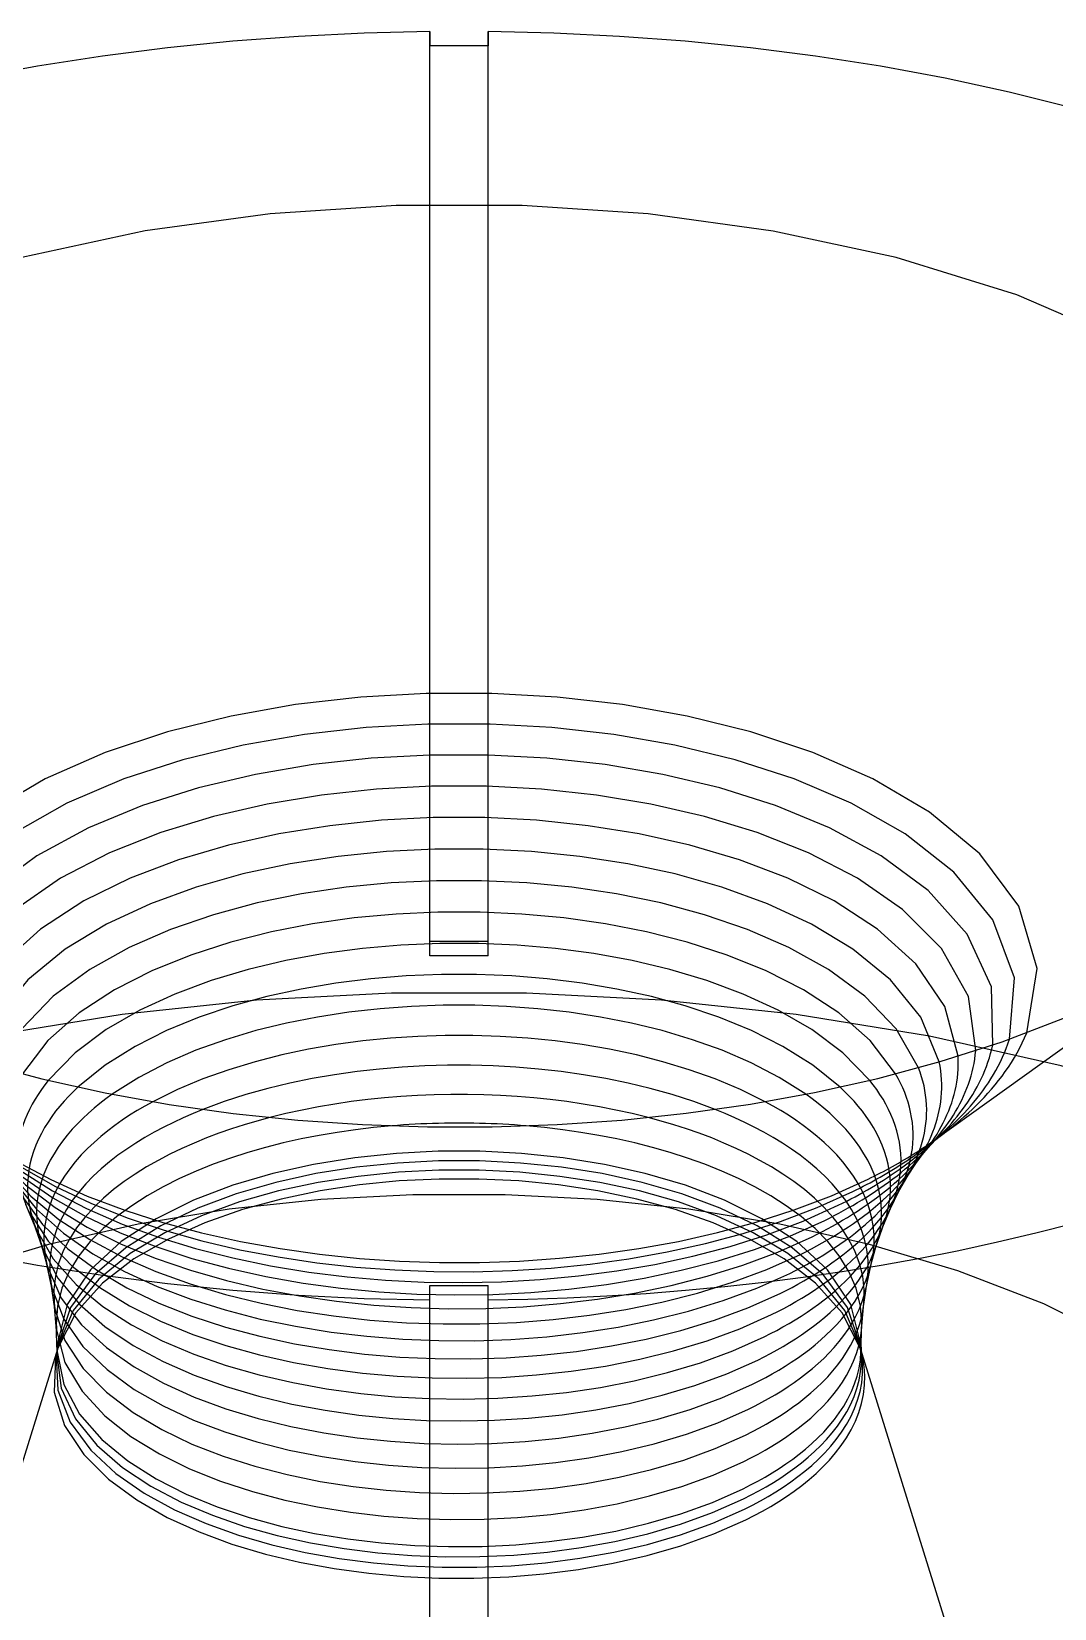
# Model space of a CAD drawing. Header units: millimetres. Extents: x 0 to 270, y -45 to 92.
# Drawn here: x 79.7 to 97.16, y 63.45 to 90.38 of the extents above; entities that cross this region are included whole.
import ezdxf

# ---------------------------------------------------------------- set-up
doc = ezdxf.new("R2010")
doc.units = ezdxf.units.MM
doc.layers.add('ISO_HIDDEN', color=8, linetype='CONTINUOUS')
doc.layers.add('ISO_VISIBLE', color=7, linetype='Continuous')

msp = doc.modelspace()

# ---------------------------------------------------------------- linework, layer by layer
at = {"layer": 'ISO_HIDDEN'}
for points in [[(86.5, 74.837), (86.5, 90.134)], [(86.5, 74.593), (86.5, 90.134)], [(87.5, 74.837), (87.5, 90.134)], [(87.5, 74.593), (87.5, 90.134)], [(95.145, 71.467), (100.194, 75.091)], [(87.5, 74.837), (87.457, 74.837), (87.413, 74.838), (87.37, 74.838), (87.326, 74.838), (87.283, 74.839), (87.239, 74.839), (87.196, 74.839), (87.152, 74.839), (87.109, 74.839), (87.065, 74.84), (87.022, 74.84), (86.978, 74.84), (86.935, 74.84), (86.891, 74.839), (86.848, 74.839), (86.804, 74.839), (86.761, 74.839), (86.717, 74.839), (86.674, 74.838), (86.63, 74.838), (86.587, 74.838), (86.543, 74.837), (86.5, 74.837)], [(86.5, 74.593), (86.5, 74.837)], [(87.5, 74.593), (86.5, 74.593)], [(87.5, 74.593), (87.5, 74.837)], [(109, 63.137), (108.524, 65.379), (107.293, 67.321), (105.621, 68.906), (103.704, 70.186), (101.643, 71.221), (99.491, 72.054), (97.28, 72.714), (95.03, 73.222), (92.753, 73.592), (90.458, 73.835), (88.154, 73.954), (85.846, 73.954), (83.542, 73.835), (81.247, 73.592), (78.97, 73.222), (76.72, 72.714), (74.509, 72.054), (72.357, 71.221), (70.296, 70.186), (68.379, 68.906), (66.707, 67.321), (65.476, 65.379), (65, 63.137)], [(95.332, 71.607), (95.406, 71.665), (95.48, 71.725), (95.553, 71.786), (95.624, 71.848), (95.695, 71.911), (95.764, 71.976), (95.832, 72.042), (95.899, 72.109), (95.965, 72.177), (96.029, 72.247), (96.092, 72.318), (96.153, 72.391), (96.212, 72.465), (96.27, 72.54), (96.326, 72.616), (96.38, 72.695), (96.431, 72.774), (96.481, 72.855), (96.528, 72.937), (96.573, 73.021), (96.615, 73.106), (96.654, 73.192), (96.691, 73.279)], [(95.133, 71.459), (95.181, 71.516), (95.227, 71.573), (95.272, 71.631), (95.316, 71.69), (95.358, 71.75), (95.399, 71.811), (95.439, 71.873), (95.477, 71.936), (95.514, 72), (95.549, 72.065), (95.582, 72.13), (95.613, 72.197), (95.643, 72.264), (95.671, 72.333), (95.696, 72.401), (95.72, 72.471), (95.741, 72.542), (95.76, 72.613), (95.777, 72.684), (95.792, 72.756), (95.804, 72.829), (95.813, 72.902), (95.821, 72.975)], [(95.248, 71.565), (95.302, 71.62), (95.354, 71.676), (95.405, 71.733), (95.454, 71.791), (95.503, 71.85), (95.551, 71.91), (95.597, 71.971), (95.642, 72.033), (95.686, 72.095), (95.728, 72.159), (95.769, 72.224), (95.808, 72.29), (95.845, 72.357), (95.881, 72.424), (95.914, 72.493), (95.946, 72.563), (95.976, 72.633), (96.004, 72.704), (96.03, 72.776), (96.053, 72.849), (96.075, 72.923), (96.094, 72.997), (96.11, 73.071)], [(95.323, 71.617), (95.384, 71.673), (95.445, 71.729), (95.505, 71.787), (95.563, 71.846), (95.621, 71.906), (95.678, 71.967), (95.733, 72.029), (95.787, 72.093), (95.84, 72.157), (95.891, 72.222), (95.941, 72.289), (95.989, 72.356), (96.036, 72.425), (96.081, 72.495), (96.125, 72.566), (96.166, 72.638), (96.206, 72.711), (96.243, 72.786), (96.279, 72.861), (96.312, 72.937), (96.343, 73.014), (96.371, 73.093), (96.397, 73.172)], [(94.843, 71.117), (94.884, 71.181), (94.923, 71.246), (94.96, 71.312), (94.995, 71.38), (95.029, 71.448), (95.06, 71.517), (95.089, 71.588), (95.116, 71.659), (95.14, 71.731), (95.162, 71.804), (95.182, 71.877), (95.199, 71.951), (95.213, 72.026), (95.224, 72.101), (95.232, 72.177), (95.238, 72.253), (95.241, 72.329), (95.241, 72.405), (95.238, 72.481), (95.232, 72.557), (95.223, 72.632), (95.211, 72.707), (95.197, 72.782)], [(94.994, 71.308), (95.038, 71.367), (95.08, 71.428), (95.12, 71.489), (95.16, 71.551), (95.197, 71.614), (95.233, 71.678), (95.267, 71.744), (95.3, 71.81), (95.33, 71.877), (95.359, 71.944), (95.386, 72.013), (95.41, 72.082), (95.432, 72.153), (95.452, 72.223), (95.469, 72.295), (95.485, 72.367), (95.497, 72.439), (95.507, 72.512), (95.515, 72.585), (95.52, 72.659), (95.522, 72.732), (95.522, 72.806), (95.519, 72.879)], [(79.988, 72.467), (79.928, 72.389), (79.87, 72.309), (79.814, 72.228), (79.762, 72.144), (79.713, 72.058), (79.668, 71.971), (79.626, 71.882), (79.588, 71.791), (79.555, 71.698), (79.526, 71.604), (79.501, 71.508), (79.482, 71.412), (79.468, 71.314), (79.458, 71.216), (79.454, 71.118), (79.456, 71.019), (79.462, 70.921), (79.474, 70.823), (79.491, 70.726), (79.513, 70.63), (79.54, 70.535), (79.572, 70.441), (79.607, 70.35)], [(94.393, 70.35), (94.428, 70.441), (94.46, 70.535), (94.487, 70.63), (94.509, 70.726), (94.526, 70.823), (94.538, 70.921), (94.544, 71.019), (94.546, 71.118), (94.542, 71.216), (94.532, 71.314), (94.518, 71.412), (94.499, 71.508), (94.474, 71.604), (94.445, 71.698), (94.412, 71.791), (94.374, 71.882), (94.332, 71.971), (94.287, 72.058), (94.238, 72.144), (94.186, 72.228), (94.13, 72.309), (94.072, 72.389), (94.012, 72.467)], [(94.536, 70.633), (94.573, 70.713), (94.608, 70.794), (94.639, 70.877), (94.666, 70.961), (94.69, 71.046), (94.71, 71.132), (94.727, 71.219), (94.739, 71.306), (94.747, 71.394), (94.751, 71.483), (94.751, 71.571), (94.747, 71.659), (94.739, 71.747), (94.727, 71.835), (94.71, 71.922), (94.69, 72.008), (94.666, 72.093), (94.639, 72.177), (94.608, 72.259), (94.574, 72.341), (94.536, 72.421), (94.496, 72.5), (94.453, 72.577)], [(94.688, 70.89), (94.727, 70.961), (94.763, 71.033), (94.798, 71.106), (94.829, 71.181), (94.858, 71.256), (94.885, 71.333), (94.908, 71.41), (94.929, 71.489), (94.946, 71.568), (94.96, 71.648), (94.971, 71.728), (94.979, 71.808), (94.983, 71.889), (94.984, 71.97), (94.981, 72.051), (94.975, 72.132), (94.966, 72.212), (94.954, 72.292), (94.938, 72.372), (94.919, 72.451), (94.897, 72.528), (94.872, 72.606), (94.845, 72.682)], [(80.493, 72.351), (80.412, 72.273), (80.333, 72.193), (80.257, 72.111), (80.184, 72.026), (80.114, 71.939), (80.047, 71.848), (79.984, 71.756), (79.925, 71.66), (79.87, 71.562), (79.82, 71.462), (79.776, 71.359), (79.737, 71.254), (79.703, 71.147), (79.676, 71.038), (79.656, 70.928), (79.642, 70.817), (79.635, 70.705), (79.635, 70.593), (79.642, 70.481), (79.657, 70.37), (79.677, 70.259), (79.705, 70.151), (79.738, 70.044)], [(81.078, 72.229), (80.973, 72.153), (80.87, 72.074), (80.77, 71.991), (80.672, 71.906), (80.577, 71.818), (80.485, 71.726), (80.397, 71.631), (80.312, 71.532), (80.232, 71.43), (80.157, 71.324), (80.087, 71.215), (80.023, 71.102), (79.965, 70.986), (79.915, 70.866), (79.872, 70.744), (79.837, 70.618), (79.811, 70.491), (79.795, 70.362), (79.788, 70.233), (79.79, 70.103), (79.802, 69.974), (79.824, 69.846), (79.854, 69.72)], [(94.146, 69.72), (94.176, 69.846), (94.198, 69.974), (94.21, 70.103), (94.212, 70.233), (94.205, 70.362), (94.189, 70.491), (94.163, 70.618), (94.128, 70.744), (94.085, 70.866), (94.035, 70.986), (93.977, 71.102), (93.913, 71.215), (93.843, 71.324), (93.768, 71.43), (93.688, 71.532), (93.603, 71.631), (93.515, 71.726), (93.423, 71.818), (93.328, 71.906), (93.23, 71.991), (93.13, 72.074), (93.027, 72.153), (92.922, 72.229)], [(94.262, 70.044), (94.295, 70.151), (94.323, 70.259), (94.343, 70.37), (94.358, 70.481), (94.365, 70.593), (94.365, 70.705), (94.358, 70.817), (94.344, 70.928), (94.324, 71.038), (94.297, 71.147), (94.263, 71.254), (94.224, 71.359), (94.18, 71.462), (94.13, 71.562), (94.075, 71.66), (94.016, 71.756), (93.953, 71.848), (93.886, 71.939), (93.816, 72.026), (93.743, 72.111), (93.667, 72.193), (93.588, 72.273), (93.507, 72.351)], [(81.773, 72.102), (81.639, 72.028), (81.507, 71.951), (81.377, 71.87), (81.25, 71.785), (81.125, 71.697), (81.003, 71.605), (80.884, 71.509), (80.769, 71.408), (80.658, 71.303), (80.551, 71.193), (80.45, 71.078), (80.355, 70.959), (80.266, 70.834), (80.186, 70.704), (80.113, 70.569), (80.051, 70.43), (79.999, 70.286), (79.958, 70.139), (79.93, 69.988), (79.915, 69.836), (79.914, 69.683), (79.927, 69.531), (79.952, 69.38)], [(82.629, 71.97), (82.459, 71.9), (82.29, 71.827), (82.123, 71.75), (81.959, 71.668), (81.796, 71.582), (81.637, 71.491), (81.48, 71.395), (81.327, 71.294), (81.177, 71.187), (81.032, 71.075), (80.891, 70.956), (80.757, 70.831), (80.629, 70.699), (80.509, 70.56), (80.398, 70.414), (80.298, 70.26), (80.21, 70.099), (80.136, 69.931), (80.077, 69.756), (80.037, 69.577), (80.015, 69.395), (80.013, 69.211), (80.031, 69.029)], [(93.969, 69.029), (93.987, 69.211), (93.985, 69.395), (93.963, 69.577), (93.923, 69.756), (93.864, 69.931), (93.79, 70.099), (93.702, 70.26), (93.602, 70.414), (93.491, 70.56), (93.371, 70.699), (93.243, 70.831), (93.109, 70.956), (92.968, 71.075), (92.823, 71.187), (92.673, 71.294), (92.52, 71.395), (92.363, 71.491), (92.204, 71.582), (92.041, 71.668), (91.877, 71.75), (91.71, 71.827), (91.541, 71.9), (91.371, 71.97)], [(94.048, 69.38), (94.073, 69.531), (94.086, 69.683), (94.085, 69.836), (94.07, 69.988), (94.042, 70.139), (94.001, 70.286), (93.949, 70.43), (93.887, 70.569), (93.814, 70.704), (93.734, 70.834), (93.645, 70.959), (93.55, 71.078), (93.449, 71.193), (93.342, 71.303), (93.231, 71.408), (93.116, 71.509), (92.997, 71.605), (92.875, 71.697), (92.75, 71.785), (92.623, 71.87), (92.493, 71.951), (92.361, 72.028), (92.227, 72.102)], [(83.77, 71.832), (83.55, 71.772), (83.332, 71.708), (83.115, 71.638), (82.9, 71.564), (82.687, 71.483), (82.477, 71.397), (82.269, 71.305), (82.064, 71.206), (81.862, 71.101), (81.664, 70.988), (81.471, 70.867), (81.284, 70.739), (81.103, 70.601), (80.929, 70.453), (80.765, 70.296), (80.612, 70.128), (80.472, 69.948), (80.349, 69.757), (80.245, 69.555), (80.163, 69.342), (80.109, 69.121), (80.083, 68.895), (80.088, 68.668)], [(85.852, 71.69), (85.54, 71.66), (85.23, 71.624), (84.92, 71.579), (84.612, 71.527), (84.305, 71.467), (83.999, 71.398), (83.696, 71.321), (83.395, 71.235), (83.098, 71.14), (82.803, 71.034), (82.513, 70.917), (82.227, 70.789), (81.948, 70.649), (81.676, 70.495), (81.413, 70.326), (81.161, 70.14), (80.923, 69.937), (80.704, 69.714), (80.509, 69.469), (80.345, 69.203), (80.22, 68.917), (80.144, 68.614), (80.125, 68.302)], [(93.875, 68.302), (93.856, 68.614), (93.78, 68.917), (93.655, 69.203), (93.491, 69.469), (93.296, 69.714), (93.077, 69.937), (92.839, 70.14), (92.587, 70.326), (92.324, 70.495), (92.052, 70.649), (91.773, 70.789), (91.487, 70.917), (91.197, 71.034), (90.902, 71.14), (90.605, 71.235), (90.304, 71.321), (90.001, 71.398), (89.695, 71.467), (89.388, 71.527), (89.08, 71.579), (88.77, 71.624), (88.46, 71.66), (88.148, 71.69)], [(93.912, 68.668), (93.917, 68.895), (93.891, 69.121), (93.837, 69.342), (93.755, 69.555), (93.651, 69.757), (93.528, 69.948), (93.388, 70.128), (93.235, 70.296), (93.071, 70.453), (92.897, 70.601), (92.716, 70.739), (92.529, 70.867), (92.336, 70.988), (92.138, 71.101), (91.936, 71.206), (91.731, 71.305), (91.523, 71.397), (91.313, 71.483), (91.1, 71.564), (90.885, 71.638), (90.668, 71.708), (90.45, 71.772), (90.23, 71.832)], [(78.855, 71.467), (79.429, 71.095), (80.031, 70.772), (80.654, 70.492), (81.293, 70.249), (81.944, 70.04), (82.604, 69.863), (83.272, 69.715), (83.944, 69.594), (84.621, 69.498), (85.301, 69.428), (85.983, 69.381), (86.667, 69.358), (87.35, 69.358), (88.033, 69.382), (88.715, 69.429), (89.395, 69.5), (90.072, 69.596), (90.745, 69.718), (91.412, 69.867), (92.072, 70.045), (92.722, 70.254), (93.361, 70.498), (93.984, 70.779)], [(78.981, 71.364), (79.529, 70.984), (80.11, 70.654), (80.713, 70.368), (81.333, 70.12), (81.966, 69.908), (82.609, 69.727), (83.259, 69.575), (83.915, 69.451), (84.575, 69.352), (85.239, 69.279), (85.904, 69.229), (86.572, 69.202), (87.239, 69.199), (87.907, 69.219), (88.573, 69.262), (89.237, 69.329), (89.899, 69.421), (90.556, 69.537), (91.208, 69.681), (91.853, 69.854), (92.489, 70.057), (93.113, 70.294), (93.722, 70.568)], [(93.722, 70.568), (93.781, 70.598), (93.84, 70.628), (93.899, 70.658), (93.958, 70.689), (94.016, 70.72), (94.074, 70.752), (94.132, 70.784), (94.19, 70.816), (94.248, 70.85), (94.305, 70.883), (94.362, 70.917), (94.418, 70.951), (94.475, 70.986), (94.531, 71.022), (94.586, 71.058), (94.642, 71.094), (94.697, 71.131), (94.751, 71.169), (94.806, 71.207), (94.86, 71.245), (94.913, 71.285), (94.966, 71.324), (95.019, 71.364)], [(93.984, 70.779), (94.037, 70.806), (94.089, 70.832), (94.141, 70.859), (94.193, 70.886), (94.245, 70.913), (94.297, 70.941), (94.349, 70.969), (94.4, 70.997), (94.451, 71.026), (94.502, 71.055), (94.553, 71.085), (94.604, 71.114), (94.654, 71.145), (94.704, 71.175), (94.754, 71.206), (94.804, 71.237), (94.853, 71.269), (94.903, 71.301), (94.952, 71.333), (95, 71.366), (95.049, 71.399), (95.097, 71.433), (95.145, 71.467)], [(94.852, 71.131), (95.133, 71.459)], [(94.953, 71.263), (95.248, 71.565)], [(94.953, 71.263), (94.961, 71.271), (94.969, 71.279), (94.977, 71.288), (94.985, 71.296), (94.993, 71.304), (95.001, 71.313), (95.009, 71.321), (95.017, 71.33), (95.025, 71.338), (95.033, 71.347), (95.041, 71.355), (95.049, 71.364), (95.057, 71.372), (95.064, 71.381), (95.072, 71.39), (95.08, 71.398), (95.088, 71.407), (95.095, 71.416), (95.103, 71.424), (95.111, 71.433), (95.118, 71.442), (95.126, 71.451), (95.133, 71.459)], [(95.016, 71.343), (95.323, 71.617)], [(95.016, 71.343), (95.027, 71.353), (95.037, 71.362), (95.047, 71.371), (95.058, 71.381), (95.068, 71.39), (95.078, 71.4), (95.089, 71.409), (95.099, 71.419), (95.109, 71.428), (95.119, 71.438), (95.129, 71.447), (95.139, 71.457), (95.149, 71.466), (95.159, 71.476), (95.169, 71.486), (95.179, 71.496), (95.189, 71.505), (95.199, 71.515), (95.209, 71.525), (95.219, 71.535), (95.229, 71.545), (95.239, 71.555), (95.248, 71.565)], [(95.019, 71.364), (95.032, 71.375), (95.046, 71.386), (95.059, 71.396), (95.073, 71.407), (95.086, 71.418), (95.1, 71.428), (95.113, 71.439), (95.126, 71.45), (95.14, 71.461), (95.153, 71.472), (95.166, 71.482), (95.18, 71.493), (95.193, 71.504), (95.206, 71.515), (95.219, 71.527), (95.232, 71.538), (95.245, 71.549), (95.258, 71.56), (95.271, 71.571), (95.284, 71.583), (95.297, 71.594), (95.31, 71.605), (95.323, 71.617)], [(95.019, 71.364), (95.332, 71.607)], [(95.145, 71.467), (95.153, 71.473), (95.161, 71.479), (95.169, 71.485), (95.178, 71.491), (95.186, 71.497), (95.194, 71.503), (95.202, 71.509), (95.21, 71.515), (95.218, 71.521), (95.227, 71.527), (95.235, 71.533), (95.243, 71.539), (95.251, 71.545), (95.259, 71.551), (95.267, 71.557), (95.275, 71.563), (95.283, 71.57), (95.291, 71.576), (95.3, 71.582), (95.308, 71.588), (95.316, 71.594), (95.324, 71.6), (95.332, 71.607)], [(78.984, 71.343), (79.501, 70.935), (80.058, 70.582), (80.643, 70.277), (81.248, 70.014), (81.868, 69.788), (82.499, 69.596), (83.138, 69.434), (83.784, 69.301), (84.435, 69.194), (85.09, 69.112), (85.747, 69.056), (86.406, 69.023), (87.065, 69.013), (87.725, 69.027), (88.383, 69.065), (89.04, 69.127), (89.694, 69.213), (90.344, 69.325), (90.989, 69.464), (91.627, 69.631), (92.256, 69.83), (92.873, 70.063), (93.474, 70.334)], [(79.047, 71.263), (79.532, 70.831), (80.065, 70.46), (80.63, 70.14), (81.218, 69.865), (81.823, 69.629), (82.44, 69.427), (83.067, 69.258), (83.701, 69.118), (84.341, 69.005), (84.984, 68.917), (85.631, 68.855), (86.279, 68.817), (86.928, 68.803), (87.578, 68.812), (88.226, 68.845), (88.873, 68.902), (89.518, 68.983), (90.158, 69.09), (90.793, 69.224), (91.422, 69.387), (92.042, 69.581), (92.65, 69.809), (93.242, 70.076)], [(79.148, 71.131), (79.6, 70.681), (80.107, 70.295), (80.652, 69.963), (81.223, 69.678), (81.812, 69.433), (82.415, 69.225), (83.029, 69.05), (83.65, 68.904), (84.278, 68.786), (84.909, 68.695), (85.544, 68.628), (86.181, 68.586), (86.819, 68.567), (87.457, 68.572), (88.094, 68.601), (88.73, 68.654), (89.364, 68.731), (89.994, 68.834), (90.619, 68.963), (91.237, 69.122), (91.846, 69.311), (92.444, 69.534), (93.026, 69.795)], [(93.86, 67.954), (93.687, 68.642), (93.291, 69.233), (92.766, 69.715), (92.17, 70.105), (91.53, 70.421), (90.864, 70.675), (90.18, 70.877), (89.483, 71.033), (88.779, 71.146), (88.069, 71.221), (87.357, 71.257), (86.643, 71.257), (85.931, 71.221), (85.221, 71.146), (84.517, 71.033), (83.82, 70.877), (83.136, 70.675), (82.47, 70.421), (81.83, 70.105), (81.234, 69.715), (80.709, 69.233), (80.313, 68.642), (80.14, 67.954)], [(93.855, 67.929), (93.634, 68.59), (93.216, 69.152), (92.686, 69.61), (92.092, 69.983), (91.46, 70.285), (90.802, 70.53), (90.128, 70.724), (89.442, 70.874), (88.749, 70.983), (88.052, 71.055), (87.351, 71.091), (86.649, 71.091), (85.948, 71.055), (85.251, 70.983), (84.558, 70.874), (83.872, 70.724), (83.198, 70.53), (82.54, 70.285), (81.908, 69.983), (81.314, 69.61), (80.784, 69.152), (80.366, 68.59), (80.145, 67.929)], [(93.026, 69.795), (93.115, 69.84), (93.203, 69.885), (93.29, 69.931), (93.377, 69.979), (93.464, 70.028), (93.549, 70.077), (93.634, 70.128), (93.718, 70.181), (93.802, 70.234), (93.884, 70.289), (93.966, 70.345), (94.046, 70.402), (94.126, 70.461), (94.205, 70.521), (94.282, 70.583), (94.359, 70.646), (94.434, 70.71), (94.507, 70.776), (94.58, 70.844), (94.65, 70.913), (94.719, 70.984), (94.787, 71.057), (94.852, 71.131)], [(93.242, 70.076), (93.324, 70.116), (93.405, 70.158), (93.485, 70.2), (93.565, 70.243), (93.645, 70.288), (93.724, 70.333), (93.802, 70.379), (93.88, 70.426), (93.957, 70.474), (94.034, 70.523), (94.11, 70.573), (94.185, 70.624), (94.259, 70.676), (94.333, 70.729), (94.406, 70.784), (94.478, 70.839), (94.549, 70.896), (94.619, 70.954), (94.688, 71.013), (94.756, 71.074), (94.823, 71.135), (94.889, 71.198), (94.953, 71.263)], [(93.474, 70.334), (93.546, 70.369), (93.618, 70.406), (93.689, 70.443), (93.76, 70.481), (93.831, 70.519), (93.901, 70.559), (93.971, 70.598), (94.04, 70.639), (94.109, 70.68), (94.177, 70.722), (94.245, 70.765), (94.313, 70.809), (94.38, 70.853), (94.446, 70.898), (94.512, 70.944), (94.578, 70.991), (94.642, 71.039), (94.707, 71.087), (94.77, 71.137), (94.833, 71.187), (94.895, 71.238), (94.956, 71.29), (95.016, 71.343)], [(94.598, 70.743), (94.843, 71.117)], [(94.73, 70.956), (94.994, 71.308)], [(94.73, 70.956), (94.735, 70.963), (94.74, 70.97), (94.745, 70.977), (94.75, 70.983), (94.755, 70.99), (94.76, 70.997), (94.765, 71.004), (94.77, 71.011), (94.775, 71.018), (94.78, 71.025), (94.785, 71.032), (94.79, 71.039), (94.795, 71.046), (94.8, 71.053), (94.805, 71.06), (94.81, 71.067), (94.814, 71.074), (94.819, 71.081), (94.824, 71.088), (94.829, 71.095), (94.833, 71.102), (94.838, 71.11), (94.843, 71.117)], [(94.852, 71.131), (94.859, 71.139), (94.865, 71.146), (94.871, 71.154), (94.878, 71.161), (94.884, 71.169), (94.89, 71.176), (94.897, 71.184), (94.903, 71.192), (94.909, 71.199), (94.915, 71.207), (94.921, 71.215), (94.928, 71.222), (94.934, 71.23), (94.94, 71.238), (94.946, 71.245), (94.952, 71.253), (94.958, 71.261), (94.964, 71.269), (94.97, 71.277), (94.976, 71.284), (94.982, 71.292), (94.988, 71.3), (94.994, 71.308)], [(79.27, 70.956), (79.689, 70.491), (80.171, 70.091), (80.696, 69.749), (81.25, 69.456), (81.824, 69.205), (82.413, 68.992), (83.013, 68.812), (83.621, 68.662), (84.236, 68.54), (84.855, 68.445), (85.478, 68.375), (86.103, 68.329), (86.729, 68.307), (87.356, 68.309), (87.982, 68.334), (88.607, 68.383), (89.229, 68.456), (89.848, 68.555), (90.462, 68.68), (91.069, 68.834), (91.668, 69.019), (92.256, 69.237), (92.827, 69.494)], [(93.852, 67.906), (93.587, 68.54), (93.15, 69.074), (92.615, 69.51), (92.023, 69.866), (91.396, 70.156), (90.747, 70.391), (90.082, 70.578), (89.406, 70.723), (88.723, 70.828), (88.036, 70.898), (87.345, 70.932), (86.655, 70.932), (85.964, 70.898), (85.277, 70.828), (84.594, 70.723), (83.918, 70.578), (83.253, 70.391), (82.604, 70.156), (81.977, 69.866), (81.385, 69.51), (80.85, 69.074), (80.413, 68.54), (80.148, 67.906)], [(92.827, 69.494), (92.921, 69.541), (93.015, 69.589), (93.108, 69.639), (93.2, 69.69), (93.291, 69.742), (93.382, 69.795), (93.472, 69.851), (93.56, 69.907), (93.648, 69.965), (93.735, 70.024), (93.821, 70.086), (93.905, 70.148), (93.989, 70.213), (94.071, 70.279), (94.151, 70.346), (94.23, 70.416), (94.308, 70.487), (94.383, 70.56), (94.457, 70.636), (94.529, 70.713), (94.598, 70.792), (94.665, 70.873), (94.73, 70.956)], [(94.464, 70.497), (94.688, 70.89)], [(94.598, 70.743), (94.602, 70.75), (94.606, 70.756), (94.61, 70.762), (94.614, 70.768), (94.618, 70.775), (94.622, 70.781), (94.626, 70.787), (94.63, 70.794), (94.634, 70.8), (94.638, 70.806), (94.642, 70.813), (94.646, 70.819), (94.65, 70.825), (94.654, 70.832), (94.658, 70.838), (94.661, 70.845), (94.665, 70.851), (94.669, 70.857), (94.673, 70.864), (94.677, 70.87), (94.68, 70.877), (94.684, 70.883), (94.688, 70.89)], [(79.402, 70.743), (79.787, 70.265), (80.246, 69.855), (80.751, 69.504), (81.288, 69.204), (81.847, 68.948), (82.423, 68.73), (83.01, 68.546), (83.606, 68.392), (84.208, 68.268), (84.816, 68.169), (85.427, 68.097), (86.04, 68.048), (86.655, 68.023), (87.271, 68.022), (87.885, 68.044), (88.499, 68.089), (89.111, 68.159), (89.718, 68.254), (90.322, 68.376), (90.919, 68.526), (91.507, 68.706), (92.084, 68.919), (92.645, 69.171)], [(93.848, 67.892), (93.542, 68.498), (93.088, 69.003), (92.549, 69.418), (91.959, 69.758), (91.337, 70.035), (90.695, 70.261), (90.038, 70.441), (89.372, 70.58), (88.698, 70.682), (88.021, 70.749), (87.34, 70.782), (86.66, 70.782), (85.979, 70.749), (85.302, 70.682), (84.628, 70.58), (83.962, 70.441), (83.305, 70.261), (82.663, 70.035), (82.041, 69.758), (81.451, 69.418), (80.912, 69.003), (80.458, 68.498), (80.152, 67.892)], [(92.645, 69.171), (92.744, 69.22), (92.842, 69.271), (92.939, 69.323), (93.035, 69.377), (93.131, 69.432), (93.225, 69.489), (93.319, 69.548), (93.411, 69.608), (93.502, 69.669), (93.592, 69.733), (93.681, 69.798), (93.769, 69.866), (93.854, 69.935), (93.939, 70.006), (94.021, 70.079), (94.102, 70.154), (94.18, 70.232), (94.257, 70.311), (94.331, 70.393), (94.402, 70.477), (94.47, 70.564), (94.536, 70.652), (94.598, 70.743)], [(94.336, 70.223), (94.536, 70.633)], [(94.464, 70.497), (94.468, 70.503), (94.471, 70.509), (94.474, 70.515), (94.477, 70.521), (94.481, 70.526), (94.484, 70.532), (94.487, 70.538), (94.49, 70.544), (94.493, 70.55), (94.497, 70.556), (94.5, 70.562), (94.503, 70.567), (94.506, 70.573), (94.509, 70.579), (94.512, 70.585), (94.515, 70.591), (94.518, 70.597), (94.521, 70.603), (94.524, 70.609), (94.527, 70.615), (94.53, 70.621), (94.533, 70.627), (94.536, 70.633)], [(102, 63.137), (101.675, 64.666), (100.836, 65.99), (99.696, 67.07), (98.389, 67.943), (96.984, 68.649), (95.517, 69.217), (94.009, 69.667), (92.475, 70.013), (90.922, 70.266), (89.358, 70.431), (87.787, 70.513), (86.213, 70.513), (84.642, 70.431), (83.078, 70.266), (81.525, 70.013), (79.991, 69.667), (78.483, 69.217), (77.016, 68.649), (75.611, 67.943), (74.304, 67.07), (73.164, 65.99), (72.325, 64.666), (72, 63.137)], [(79.536, 70.497), (79.889, 70.008), (80.323, 69.588), (80.81, 69.229), (81.331, 68.924), (81.877, 68.663), (82.439, 68.441), (83.014, 68.253), (83.599, 68.097), (84.19, 67.97), (84.786, 67.869), (85.386, 67.794), (85.989, 67.743), (86.593, 67.716), (87.197, 67.712), (87.802, 67.731), (88.405, 67.774), (89.006, 67.84), (89.604, 67.932), (90.197, 68.05), (90.784, 68.196), (91.362, 68.372), (91.929, 68.581), (92.481, 68.828)], [(79.784, 69.925), (79.607, 70.35)], [(92.481, 68.828), (92.584, 68.88), (92.685, 68.932), (92.785, 68.987), (92.885, 69.043), (92.984, 69.101), (93.081, 69.16), (93.178, 69.222), (93.273, 69.285), (93.367, 69.35), (93.459, 69.417), (93.55, 69.486), (93.64, 69.557), (93.727, 69.631), (93.813, 69.706), (93.897, 69.784), (93.978, 69.865), (94.057, 69.947), (94.133, 70.033), (94.206, 70.12), (94.276, 70.211), (94.343, 70.304), (94.406, 70.399), (94.464, 70.497)], [(94.216, 69.925), (94.393, 70.35)], [(94.336, 70.223), (94.338, 70.229), (94.341, 70.234), (94.344, 70.24), (94.346, 70.245), (94.349, 70.25), (94.351, 70.256), (94.354, 70.261), (94.356, 70.267), (94.359, 70.272), (94.361, 70.278), (94.364, 70.283), (94.366, 70.289), (94.369, 70.294), (94.371, 70.3), (94.374, 70.305), (94.376, 70.311), (94.379, 70.316), (94.381, 70.322), (94.383, 70.327), (94.386, 70.333), (94.388, 70.338), (94.39, 70.344), (94.393, 70.35)], [(79.664, 70.223), (79.986, 69.724), (80.398, 69.295), (80.867, 68.93), (81.374, 68.618), (81.906, 68.353), (82.457, 68.127), (83.021, 67.937), (83.594, 67.778), (84.175, 67.649), (84.761, 67.546), (85.351, 67.468), (85.944, 67.415), (86.539, 67.386), (87.134, 67.379), (87.729, 67.396), (88.322, 67.436), (88.914, 67.5), (89.503, 67.589), (90.087, 67.704), (90.664, 67.846), (91.234, 68.019), (91.792, 68.224), (92.336, 68.467)], [(79.738, 70.044), (79.74, 70.039), (79.742, 70.033), (79.744, 70.028), (79.746, 70.023), (79.748, 70.018), (79.749, 70.013), (79.751, 70.007), (79.753, 70.002), (79.755, 69.997), (79.757, 69.992), (79.759, 69.987), (79.761, 69.982), (79.763, 69.976), (79.765, 69.971), (79.767, 69.966), (79.769, 69.961), (79.771, 69.956), (79.773, 69.951), (79.775, 69.946), (79.777, 69.94), (79.779, 69.935), (79.781, 69.93), (79.784, 69.925)], [(79.889, 69.607), (79.738, 70.044)], [(92.336, 68.467), (92.441, 68.52), (92.545, 68.574), (92.649, 68.63), (92.751, 68.689), (92.852, 68.749), (92.952, 68.811), (93.051, 68.874), (93.149, 68.94), (93.245, 69.009), (93.339, 69.079), (93.432, 69.151), (93.523, 69.226), (93.612, 69.304), (93.698, 69.383), (93.783, 69.466), (93.864, 69.551), (93.943, 69.638), (94.018, 69.729), (94.09, 69.822), (94.158, 69.918), (94.222, 70.017), (94.281, 70.119), (94.336, 70.223)], [(94.111, 69.607), (94.262, 70.044)], [(94.216, 69.925), (94.219, 69.93), (94.221, 69.935), (94.223, 69.94), (94.225, 69.946), (94.227, 69.951), (94.229, 69.956), (94.231, 69.961), (94.233, 69.966), (94.235, 69.971), (94.237, 69.976), (94.239, 69.982), (94.241, 69.987), (94.243, 69.992), (94.245, 69.997), (94.247, 70.002), (94.249, 70.007), (94.251, 70.013), (94.252, 70.018), (94.254, 70.023), (94.256, 70.028), (94.258, 70.033), (94.26, 70.039), (94.262, 70.044)], [(79.784, 69.925), (80.074, 69.417), (80.464, 68.979), (80.917, 68.607), (81.41, 68.29), (81.932, 68.02), (82.472, 67.791), (83.026, 67.598), (83.59, 67.437), (84.162, 67.305), (84.739, 67.2), (85.321, 67.121), (85.905, 67.065), (86.491, 67.034), (87.078, 67.025), (87.664, 67.04), (88.25, 67.078), (88.833, 67.139), (89.414, 67.225), (89.99, 67.337), (90.56, 67.477), (91.122, 67.646), (91.673, 67.848), (92.208, 68.087)], [(92.208, 68.087), (92.316, 68.142), (92.423, 68.198), (92.529, 68.256), (92.634, 68.316), (92.738, 68.378), (92.84, 68.442), (92.941, 68.508), (93.041, 68.577), (93.139, 68.647), (93.235, 68.721), (93.329, 68.796), (93.421, 68.875), (93.511, 68.956), (93.598, 69.039), (93.682, 69.126), (93.763, 69.215), (93.841, 69.308), (93.915, 69.403), (93.986, 69.502), (94.051, 69.603), (94.112, 69.707), (94.167, 69.815), (94.216, 69.925)], [(79.854, 69.72), (79.856, 69.715), (79.857, 69.71), (79.858, 69.705), (79.86, 69.7), (79.861, 69.695), (79.863, 69.69), (79.864, 69.685), (79.866, 69.68), (79.867, 69.675), (79.869, 69.67), (79.87, 69.665), (79.872, 69.66), (79.873, 69.656), (79.875, 69.651), (79.876, 69.646), (79.878, 69.641), (79.879, 69.636), (79.881, 69.631), (79.883, 69.626), (79.884, 69.621), (79.886, 69.616), (79.888, 69.612), (79.889, 69.607)], [(79.979, 69.272), (79.854, 69.72)], [(79.889, 69.607), (80.15, 69.09), (80.519, 68.644), (80.956, 68.264), (81.438, 67.941), (81.949, 67.667), (82.48, 67.434), (83.026, 67.238), (83.583, 67.075), (84.147, 66.94), (84.717, 66.833), (85.291, 66.752), (85.868, 66.695), (86.447, 66.661), (87.027, 66.651), (87.607, 66.663), (88.186, 66.699), (88.763, 66.758), (89.337, 66.842), (89.907, 66.952), (90.47, 67.089), (91.026, 67.255), (91.57, 67.455), (92.1, 67.691)], [(92.1, 67.691), (92.211, 67.746), (92.32, 67.804), (92.429, 67.864), (92.536, 67.925), (92.642, 67.989), (92.746, 68.056), (92.849, 68.124), (92.951, 68.195), (93.05, 68.269), (93.148, 68.345), (93.243, 68.423), (93.336, 68.505), (93.426, 68.59), (93.514, 68.677), (93.598, 68.768), (93.679, 68.861), (93.756, 68.958), (93.828, 69.058), (93.896, 69.162), (93.959, 69.268), (94.016, 69.378), (94.067, 69.491), (94.111, 69.607)], [(94.021, 69.272), (94.146, 69.72)], [(94.111, 69.607), (94.112, 69.612), (94.114, 69.616), (94.116, 69.621), (94.117, 69.626), (94.119, 69.631), (94.121, 69.636), (94.122, 69.641), (94.124, 69.646), (94.125, 69.651), (94.127, 69.656), (94.128, 69.66), (94.13, 69.665), (94.131, 69.67), (94.133, 69.675), (94.134, 69.68), (94.136, 69.685), (94.137, 69.69), (94.139, 69.695), (94.14, 69.7), (94.142, 69.705), (94.143, 69.71), (94.144, 69.715), (94.146, 69.72)], [(79.952, 69.38), (79.953, 69.375), (79.954, 69.371), (79.955, 69.366), (79.956, 69.361), (79.957, 69.356), (79.958, 69.352), (79.96, 69.347), (79.961, 69.342), (79.962, 69.338), (79.963, 69.333), (79.964, 69.328), (79.965, 69.323), (79.966, 69.319), (79.968, 69.314), (79.969, 69.309), (79.97, 69.305), (79.971, 69.3), (79.972, 69.295), (79.974, 69.291), (79.975, 69.286), (79.976, 69.281), (79.977, 69.277), (79.979, 69.272)], [(80.05, 68.924), (79.952, 69.38)], [(79.979, 69.272), (80.21, 68.747), (80.558, 68.291), (80.982, 67.903), (81.453, 67.574), (81.955, 67.295), (82.479, 67.059), (83.019, 66.859), (83.569, 66.693), (84.127, 66.556), (84.692, 66.447), (85.261, 66.363), (85.833, 66.304), (86.407, 66.269), (86.981, 66.257), (87.556, 66.267), (88.13, 66.301), (88.702, 66.359), (89.271, 66.441), (89.836, 66.548), (90.395, 66.683), (90.946, 66.847), (91.486, 67.045), (92.011, 67.279)], [(92.011, 67.279), (92.124, 67.335), (92.236, 67.395), (92.347, 67.456), (92.457, 67.519), (92.565, 67.585), (92.671, 67.653), (92.776, 67.724), (92.88, 67.798), (92.981, 67.874), (93.08, 67.953), (93.176, 68.035), (93.27, 68.12), (93.361, 68.208), (93.449, 68.299), (93.533, 68.394), (93.613, 68.492), (93.689, 68.593), (93.76, 68.698), (93.825, 68.806), (93.885, 68.918), (93.938, 69.033), (93.983, 69.151), (94.021, 69.272)], [(93.95, 68.924), (94.048, 69.38)], [(94.021, 69.272), (94.023, 69.277), (94.024, 69.281), (94.025, 69.286), (94.026, 69.291), (94.028, 69.295), (94.029, 69.3), (94.03, 69.305), (94.031, 69.309), (94.032, 69.314), (94.034, 69.319), (94.035, 69.323), (94.036, 69.328), (94.037, 69.333), (94.038, 69.338), (94.039, 69.342), (94.04, 69.347), (94.042, 69.352), (94.043, 69.356), (94.044, 69.361), (94.045, 69.366), (94.046, 69.371), (94.047, 69.375), (94.048, 69.38)], [(80.031, 69.029), (80.031, 69.024), (80.032, 69.019), (80.033, 69.015), (80.034, 69.01), (80.034, 69.006), (80.035, 69.001), (80.036, 68.997), (80.037, 68.992), (80.037, 68.988), (80.038, 68.983), (80.039, 68.978), (80.04, 68.974), (80.041, 68.969), (80.042, 68.965), (80.042, 68.96), (80.043, 68.956), (80.044, 68.951), (80.045, 68.947), (80.046, 68.942), (80.047, 68.938), (80.048, 68.933), (80.049, 68.928), (80.05, 68.924)], [(80.101, 68.566), (80.031, 69.029)], [(86.5, 53.422), (86.5, 68.962)], [(87.5, 53.422), (87.5, 68.962)], [(93.899, 68.566), (93.969, 69.029)], [(93.95, 68.924), (93.951, 68.928), (93.952, 68.933), (93.953, 68.938), (93.954, 68.942), (93.955, 68.947), (93.956, 68.951), (93.957, 68.956), (93.958, 68.96), (93.958, 68.965), (93.959, 68.969), (93.96, 68.974), (93.961, 68.978), (93.962, 68.983), (93.963, 68.988), (93.963, 68.992), (93.964, 68.997), (93.965, 69.001), (93.966, 69.006), (93.966, 69.01), (93.967, 69.015), (93.968, 69.019), (93.969, 69.024), (93.969, 69.029)], [(80.05, 68.924), (80.251, 68.391), (80.58, 67.925), (80.991, 67.528), (81.453, 67.191), (81.949, 66.907), (82.467, 66.666), (83.002, 66.463), (83.547, 66.293), (84.102, 66.154), (84.663, 66.042), (85.228, 65.956), (85.797, 65.895), (86.367, 65.858), (86.939, 65.844), (87.51, 65.853), (88.081, 65.885), (88.65, 65.941), (89.216, 66.021), (89.778, 66.127), (90.334, 66.261), (90.882, 66.423), (91.419, 66.619), (91.942, 66.852)], [(80.088, 68.668), (80.089, 68.664), (80.089, 68.659), (80.09, 68.655), (80.09, 68.65), (80.091, 68.646), (80.091, 68.641), (80.092, 68.637), (80.092, 68.632), (80.093, 68.628), (80.093, 68.624), (80.094, 68.619), (80.094, 68.615), (80.095, 68.61), (80.095, 68.606), (80.096, 68.601), (80.096, 68.597), (80.097, 68.593), (80.098, 68.588), (80.098, 68.584), (80.099, 68.579), (80.099, 68.575), (80.1, 68.571), (80.101, 68.566)], [(80.131, 68.201), (80.088, 68.668)], [(91.942, 66.852), (92.058, 66.91), (92.172, 66.971), (92.285, 67.033), (92.397, 67.099), (92.508, 67.167), (92.617, 67.237), (92.724, 67.31), (92.829, 67.386), (92.932, 67.465), (93.032, 67.547), (93.13, 67.632), (93.225, 67.72), (93.316, 67.812), (93.404, 67.907), (93.488, 68.006), (93.568, 68.109), (93.642, 68.215), (93.711, 68.324), (93.774, 68.438), (93.83, 68.555), (93.878, 68.675), (93.919, 68.798), (93.95, 68.924)], [(93.869, 68.201), (93.912, 68.668)], [(93.899, 68.566), (93.9, 68.571), (93.901, 68.575), (93.901, 68.579), (93.902, 68.584), (93.902, 68.588), (93.903, 68.593), (93.904, 68.597), (93.904, 68.601), (93.905, 68.606), (93.905, 68.61), (93.906, 68.615), (93.906, 68.619), (93.907, 68.624), (93.907, 68.628), (93.908, 68.632), (93.908, 68.637), (93.909, 68.641), (93.909, 68.646), (93.91, 68.65), (93.91, 68.655), (93.911, 68.659), (93.911, 68.664), (93.912, 68.668)], [(80.101, 68.566), (80.273, 68.024), (80.583, 67.547), (80.982, 67.14), (81.436, 66.795), (81.926, 66.504), (82.441, 66.257), (82.973, 66.05), (83.516, 65.877), (84.069, 65.734), (84.628, 65.62), (85.191, 65.532), (85.758, 65.469), (86.328, 65.429), (86.898, 65.414), (87.469, 65.421), (88.038, 65.452), (88.606, 65.506), (89.171, 65.585), (89.732, 65.69), (90.287, 65.822), (90.835, 65.984), (91.371, 66.179), (91.892, 66.411)], [(91.892, 66.411), (92.011, 66.471), (92.128, 66.533), (92.244, 66.598), (92.359, 66.665), (92.472, 66.735), (92.583, 66.808), (92.692, 66.884), (92.799, 66.962), (92.904, 67.044), (93.006, 67.129), (93.105, 67.218), (93.201, 67.31), (93.294, 67.405), (93.382, 67.505), (93.466, 67.608), (93.544, 67.715), (93.617, 67.826), (93.684, 67.941), (93.744, 68.06), (93.796, 68.182), (93.84, 68.307), (93.874, 68.436), (93.899, 68.566)], [(80.125, 68.302), (80.125, 68.298), (80.125, 68.293), (80.125, 68.289), (80.125, 68.284), (80.125, 68.28), (80.126, 68.276), (80.126, 68.271), (80.126, 68.267), (80.126, 68.263), (80.127, 68.258), (80.127, 68.254), (80.127, 68.249), (80.127, 68.245), (80.128, 68.241), (80.128, 68.236), (80.128, 68.232), (80.129, 68.228), (80.129, 68.223), (80.129, 68.219), (80.13, 68.214), (80.13, 68.21), (80.13, 68.206), (80.131, 68.201)], [(80.139, 67.833), (80.125, 68.302)], [(80.131, 68.201), (80.273, 67.65), (80.564, 67.16), (80.952, 66.741), (81.4, 66.387), (81.887, 66.088), (82.4, 65.836), (82.93, 65.623), (83.474, 65.446), (84.026, 65.3), (84.585, 65.182), (85.15, 65.091), (85.717, 65.026), (86.288, 64.985), (86.859, 64.967), (87.43, 64.973), (88.001, 65.003), (88.57, 65.056), (89.136, 65.134), (89.698, 65.238), (90.254, 65.37), (90.803, 65.531), (91.34, 65.726), (91.862, 65.958)], [(91.862, 65.958), (91.984, 66.02), (92.105, 66.084), (92.224, 66.151), (92.341, 66.22), (92.457, 66.292), (92.571, 66.368), (92.683, 66.446), (92.792, 66.528), (92.899, 66.613), (93.003, 66.701), (93.104, 66.793), (93.201, 66.889), (93.294, 66.989), (93.383, 67.093), (93.466, 67.201), (93.544, 67.313), (93.616, 67.429), (93.68, 67.549), (93.737, 67.674), (93.785, 67.802), (93.823, 67.932), (93.851, 68.066), (93.869, 68.201)], [(93.861, 67.833), (93.875, 68.302)], [(93.869, 68.201), (93.87, 68.206), (93.87, 68.21), (93.87, 68.214), (93.871, 68.219), (93.871, 68.223), (93.871, 68.228), (93.872, 68.232), (93.872, 68.236), (93.872, 68.241), (93.873, 68.245), (93.873, 68.249), (93.873, 68.254), (93.873, 68.258), (93.874, 68.263), (93.874, 68.267), (93.874, 68.271), (93.874, 68.276), (93.875, 68.28), (93.875, 68.284), (93.875, 68.289), (93.875, 68.293), (93.875, 68.298), (93.875, 68.302)], [(80.152, 67.892), (77.408, 59.074)], [(80.148, 67.906), (80.112, 67.74)], [(80.152, 67.892), (80.15, 67.886), (80.148, 67.879), (80.146, 67.873), (80.144, 67.866), (80.142, 67.859), (80.14, 67.853), (80.139, 67.846), (80.137, 67.84), (80.135, 67.833), (80.133, 67.827), (80.131, 67.82), (80.13, 67.813), (80.128, 67.807), (80.126, 67.8), (80.124, 67.793), (80.123, 67.787), (80.121, 67.78), (80.12, 67.774), (80.118, 67.767), (80.116, 67.76), (80.115, 67.754), (80.113, 67.747), (80.112, 67.74)], [(80.145, 67.929), (80.123, 67.76)], [(80.148, 67.906), (80.147, 67.9), (80.145, 67.893), (80.144, 67.887), (80.143, 67.881), (80.142, 67.874), (80.14, 67.868), (80.139, 67.862), (80.138, 67.855), (80.137, 67.849), (80.136, 67.843), (80.134, 67.836), (80.133, 67.83), (80.132, 67.824), (80.131, 67.817), (80.13, 67.811), (80.129, 67.805), (80.128, 67.798), (80.127, 67.792), (80.126, 67.785), (80.125, 67.779), (80.124, 67.773), (80.124, 67.766), (80.123, 67.76)], [(80.14, 67.954), (80.132, 67.784)], [(80.145, 67.929), (80.144, 67.923), (80.143, 67.916), (80.142, 67.91), (80.142, 67.904), (80.141, 67.897), (80.14, 67.891), (80.14, 67.885), (80.139, 67.879), (80.138, 67.872), (80.138, 67.866), (80.137, 67.86), (80.137, 67.853), (80.136, 67.847), (80.136, 67.841), (80.135, 67.834), (80.135, 67.828), (80.134, 67.822), (80.134, 67.816), (80.133, 67.809), (80.133, 67.803), (80.133, 67.797), (80.133, 67.79), (80.132, 67.784)], [(80.14, 67.954), (80.139, 67.949), (80.139, 67.944), (80.139, 67.939), (80.139, 67.933), (80.139, 67.928), (80.138, 67.923), (80.138, 67.918), (80.138, 67.912), (80.138, 67.907), (80.138, 67.902), (80.138, 67.896), (80.138, 67.891), (80.138, 67.886), (80.138, 67.881), (80.138, 67.875), (80.138, 67.87), (80.138, 67.865), (80.138, 67.86), (80.138, 67.854), (80.138, 67.849), (80.138, 67.844), (80.139, 67.838), (80.139, 67.833)], [(93.888, 67.74), (93.887, 67.747), (93.885, 67.754), (93.884, 67.76), (93.882, 67.767), (93.88, 67.774), (93.879, 67.78), (93.877, 67.787), (93.876, 67.793), (93.874, 67.8), (93.872, 67.807), (93.87, 67.813), (93.869, 67.82), (93.867, 67.827), (93.865, 67.833), (93.863, 67.84), (93.861, 67.846), (93.86, 67.853), (93.858, 67.859), (93.856, 67.866), (93.854, 67.873), (93.852, 67.879), (93.85, 67.886), (93.848, 67.892)], [(93.848, 67.892), (96.592, 59.074)], [(93.877, 67.76), (93.876, 67.766), (93.876, 67.773), (93.875, 67.779), (93.874, 67.785), (93.873, 67.792), (93.872, 67.798), (93.871, 67.805), (93.87, 67.811), (93.869, 67.817), (93.868, 67.824), (93.867, 67.83), (93.866, 67.836), (93.864, 67.843), (93.863, 67.849), (93.862, 67.855), (93.861, 67.862), (93.86, 67.868), (93.858, 67.874), (93.857, 67.881), (93.856, 67.887), (93.855, 67.893), (93.853, 67.9), (93.852, 67.906)], [(93.852, 67.906), (93.888, 67.74)], [(93.868, 67.784), (93.867, 67.79), (93.867, 67.797), (93.867, 67.803), (93.867, 67.809), (93.866, 67.816), (93.866, 67.822), (93.865, 67.828), (93.865, 67.834), (93.864, 67.841), (93.864, 67.847), (93.863, 67.853), (93.863, 67.86), (93.862, 67.866), (93.862, 67.872), (93.861, 67.879), (93.86, 67.885), (93.86, 67.891), (93.859, 67.897), (93.858, 67.904), (93.858, 67.91), (93.857, 67.916), (93.856, 67.923), (93.855, 67.929)], [(93.855, 67.929), (93.877, 67.76)], [(93.861, 67.833), (93.861, 67.838), (93.862, 67.844), (93.862, 67.849), (93.862, 67.854), (93.862, 67.86), (93.862, 67.865), (93.862, 67.87), (93.862, 67.875), (93.862, 67.881), (93.862, 67.886), (93.862, 67.891), (93.862, 67.896), (93.862, 67.902), (93.862, 67.907), (93.862, 67.912), (93.862, 67.918), (93.862, 67.923), (93.861, 67.928), (93.861, 67.933), (93.861, 67.939), (93.861, 67.944), (93.861, 67.949), (93.86, 67.954)], [(93.86, 67.954), (93.868, 67.784)], [(80.112, 67.74), (80.088, 67.145), (80.265, 66.576), (80.593, 66.078), (81.017, 65.656), (81.499, 65.302), (82.018, 65.005), (82.563, 64.756), (83.124, 64.549), (83.697, 64.377), (84.279, 64.239), (84.868, 64.13), (85.461, 64.05), (86.057, 63.996), (86.654, 63.969), (87.253, 63.967), (87.851, 63.99), (88.447, 64.04), (89.041, 64.116), (89.63, 64.22), (90.213, 64.354), (90.788, 64.52), (91.352, 64.721), (91.899, 64.964)], [(80.123, 67.76), (80.149, 67.175), (80.364, 66.629), (80.712, 66.155), (81.143, 65.755), (81.626, 65.419), (82.143, 65.136), (82.681, 64.899), (83.236, 64.701), (83.802, 64.538), (84.375, 64.406), (84.955, 64.303), (85.539, 64.227), (86.126, 64.178), (86.714, 64.153), (87.303, 64.153), (87.891, 64.179), (88.478, 64.229), (89.062, 64.306), (89.641, 64.409), (90.215, 64.542), (90.781, 64.706), (91.335, 64.905), (91.873, 65.144)], [(80.132, 67.784), (80.207, 67.211), (80.454, 66.688), (80.819, 66.237), (81.257, 65.857), (81.741, 65.537), (82.255, 65.267), (82.789, 65.04), (83.338, 64.851), (83.898, 64.695), (84.464, 64.569), (85.037, 64.472), (85.613, 64.4), (86.192, 64.354), (86.772, 64.332), (87.353, 64.335), (87.933, 64.362), (88.511, 64.413), (89.087, 64.49), (89.658, 64.594), (90.223, 64.726), (90.781, 64.889), (91.327, 65.086), (91.857, 65.321)], [(80.139, 67.833), (80.251, 67.272), (80.523, 66.768), (80.901, 66.335), (81.344, 65.97), (81.829, 65.662), (82.341, 65.403), (82.873, 65.184), (83.418, 65.001), (83.973, 64.851), (84.534, 64.73), (85.101, 64.636), (85.672, 64.568), (86.245, 64.525), (86.82, 64.506), (87.394, 64.51), (87.969, 64.538), (88.541, 64.591), (89.11, 64.668), (89.676, 64.772), (90.235, 64.904), (90.787, 65.066), (91.327, 65.261), (91.852, 65.494)], [(91.852, 65.494), (91.978, 65.558), (92.102, 65.624), (92.224, 65.693), (92.345, 65.765), (92.464, 65.84), (92.581, 65.918), (92.696, 65.999), (92.808, 66.084), (92.917, 66.172), (93.023, 66.265), (93.126, 66.361), (93.225, 66.461), (93.319, 66.566), (93.408, 66.674), (93.491, 66.788), (93.568, 66.905), (93.638, 67.027), (93.7, 67.153), (93.753, 67.284), (93.796, 67.417), (93.829, 67.554), (93.851, 67.693), (93.861, 67.833)], [(91.857, 65.321), (91.988, 65.387), (92.116, 65.456), (92.244, 65.528), (92.369, 65.603), (92.492, 65.681), (92.613, 65.763), (92.732, 65.848), (92.847, 65.938), (92.96, 66.031), (93.069, 66.128), (93.174, 66.23), (93.274, 66.336), (93.37, 66.446), (93.459, 66.562), (93.542, 66.682), (93.618, 66.806), (93.686, 66.936), (93.744, 67.07), (93.792, 67.208), (93.829, 67.349), (93.855, 67.493), (93.868, 67.638), (93.868, 67.784)], [(91.873, 65.144), (92.009, 65.213), (92.144, 65.285), (92.277, 65.361), (92.408, 65.44), (92.536, 65.523), (92.662, 65.609), (92.785, 65.7), (92.905, 65.794), (93.022, 65.893), (93.134, 65.997), (93.242, 66.105), (93.345, 66.219), (93.441, 66.337), (93.531, 66.461), (93.613, 66.589), (93.687, 66.723), (93.751, 66.862), (93.804, 67.005), (93.846, 67.153), (93.874, 67.303), (93.889, 67.455), (93.89, 67.608), (93.877, 67.76)], [(91.899, 64.964), (92.041, 65.036), (92.182, 65.112), (92.321, 65.192), (92.458, 65.275), (92.592, 65.362), (92.724, 65.454), (92.852, 65.55), (92.977, 65.651), (93.097, 65.756), (93.213, 65.867), (93.323, 65.982), (93.428, 66.104), (93.526, 66.231), (93.616, 66.363), (93.696, 66.501), (93.767, 66.645), (93.826, 66.794), (93.873, 66.947), (93.906, 67.104), (93.924, 67.263), (93.927, 67.423), (93.915, 67.582), (93.888, 67.74)]]:
    msp.add_lwpolyline(points, dxfattribs=at)
at = {"layer": 'ISO_VISIBLE'}
for points in [[(86.5, 90.377), (85.379, 90.35), (84.259, 90.295), (83.141, 90.212), (82.025, 90.099), (80.913, 89.957), (79.805, 89.784), (78.702, 89.58), (77.606, 89.343), (76.518, 89.071), (75.44, 88.764), (74.373, 88.418), (73.321, 88.031), (72.286, 87.6), (71.272, 87.122), (70.285, 86.59), (69.331, 86.001), (68.42, 85.348), (67.564, 84.623), (66.783, 83.819), (66.1, 82.931), (65.55, 81.955), (65.172, 80.901), (65.006, 79.794)], [(86.5, 90.377), (86.5, 90.134)], [(86.5, 90.134), (86.5, 90.377)], [(87.5, 90.377), (87.5, 90.134)], [(108.994, 79.794), (108.828, 80.901), (108.45, 81.955), (107.9, 82.931), (107.217, 83.819), (106.436, 84.623), (105.58, 85.348), (104.669, 86.001), (103.715, 86.59), (102.728, 87.122), (101.714, 87.6), (100.679, 88.031), (99.627, 88.418), (98.56, 88.764), (97.482, 89.071), (96.394, 89.343), (95.298, 89.58), (94.195, 89.784), (93.087, 89.957), (91.975, 90.099), (90.859, 90.212), (89.741, 90.295), (88.621, 90.35), (87.5, 90.377)], [(87.5, 90.134), (87.5, 90.377)], [(87.5, 90.134), (86.5, 90.134)], [(100.194, 75.091), (101.784, 76.536), (102.83, 78.402), (102.876, 80.528), (101.893, 82.427), (100.333, 83.903), (98.498, 85.026), (96.521, 85.879), (94.465, 86.516), (92.36, 86.97), (90.227, 87.264), (88.078, 87.408), (85.925, 87.408), (83.776, 87.264), (81.642, 86.971), (79.538, 86.516), (77.481, 85.88), (75.505, 85.027), (73.67, 83.904), (72.109, 82.429), (71.125, 80.531), (71.17, 78.404), (72.215, 76.537), (73.806, 75.091)], [(65.006, 79.301), (65.172, 78.195), (65.55, 77.14), (66.1, 76.165), (66.783, 75.276), (67.564, 74.472), (68.42, 73.748), (69.331, 73.094), (70.285, 72.505), (71.272, 71.974), (72.286, 71.495), (73.321, 71.064), (74.373, 70.677), (75.44, 70.331), (76.518, 70.024), (77.606, 69.753), (78.702, 69.516), (79.805, 69.311), (80.913, 69.138), (82.025, 68.996), (83.141, 68.884), (84.259, 68.8), (85.379, 68.745), (86.5, 68.718)], [(96.691, 73.279), (96.872, 74.375), (96.559, 75.441), (95.892, 76.335), (95.031, 77.049), (94.066, 77.616), (93.041, 78.065), (91.979, 78.418), (90.892, 78.688), (89.79, 78.883), (88.678, 79.01), (87.56, 79.073), (86.44, 79.073), (85.322, 79.01), (84.21, 78.883), (83.108, 78.688), (82.021, 78.418), (80.959, 78.065), (79.934, 77.616), (78.969, 77.049), (78.108, 76.335), (77.441, 75.441), (77.128, 74.375), (77.309, 73.279)], [(96.397, 73.172), (96.481, 74.219), (96.115, 75.206), (95.447, 76.024), (94.616, 76.679), (93.695, 77.201), (92.721, 77.616), (91.713, 77.943), (90.684, 78.193), (89.64, 78.374), (88.587, 78.493), (87.53, 78.551), (86.47, 78.551), (85.413, 78.493), (84.36, 78.374), (83.316, 78.193), (82.287, 77.943), (81.279, 77.616), (80.305, 77.201), (79.384, 76.679), (78.553, 76.024), (77.885, 75.206), (77.519, 74.219), (77.603, 73.172)], [(96.11, 73.071), (96.09, 74.063), (95.673, 74.966), (95.007, 75.708), (94.205, 76.303), (93.327, 76.78), (92.403, 77.161), (91.45, 77.461), (90.477, 77.692), (89.492, 77.859), (88.498, 77.969), (87.5, 78.023), (86.5, 78.023), (85.502, 77.969), (84.508, 77.859), (83.523, 77.692), (82.55, 77.461), (81.597, 77.161), (80.673, 76.78), (79.795, 76.303), (78.993, 75.708), (78.327, 74.966), (77.91, 74.063), (77.89, 73.071)], [(95.821, 72.975), (95.695, 73.901), (95.234, 74.716), (94.572, 75.383), (93.801, 75.92), (92.966, 76.353), (92.091, 76.7), (91.191, 76.975), (90.274, 77.186), (89.346, 77.339), (88.41, 77.44), (87.471, 77.489), (86.529, 77.489), (85.59, 77.44), (84.654, 77.339), (83.726, 77.186), (82.809, 76.975), (81.909, 76.7), (81.034, 76.353), (80.199, 75.92), (79.428, 75.383), (78.766, 74.716), (78.305, 73.901), (78.179, 72.975)], [(95.519, 72.879), (95.294, 73.728), (94.798, 74.456), (94.145, 75.05), (93.405, 75.531), (92.612, 75.921), (91.786, 76.235), (90.938, 76.484), (90.076, 76.676), (89.203, 76.816), (88.324, 76.908), (87.442, 76.953), (86.558, 76.953), (85.676, 76.908), (84.797, 76.816), (83.924, 76.676), (83.062, 76.484), (82.214, 76.235), (81.388, 75.921), (80.595, 75.531), (79.855, 75.05), (79.202, 74.456), (78.706, 73.728), (78.481, 72.879)], [(95.197, 72.782), (94.884, 73.544), (94.363, 74.185), (93.724, 74.709), (93.016, 75.136), (92.265, 75.484), (91.487, 75.766), (90.691, 75.991), (89.882, 76.164), (89.064, 76.291), (88.24, 76.374), (87.414, 76.415), (86.586, 76.415), (85.76, 76.374), (84.936, 76.291), (84.118, 76.164), (83.309, 75.991), (82.513, 75.766), (81.735, 75.484), (80.984, 75.136), (80.276, 74.709), (79.637, 74.185), (79.116, 73.544), (78.803, 72.782)], [(94.845, 72.682), (94.461, 73.349), (93.927, 73.905), (93.305, 74.362), (92.631, 74.737), (91.923, 75.045), (91.192, 75.296), (90.447, 75.496), (89.69, 75.652), (88.926, 75.765), (88.158, 75.84), (87.386, 75.877), (86.614, 75.877), (85.842, 75.84), (85.074, 75.765), (84.31, 75.652), (83.553, 75.496), (82.808, 75.296), (82.077, 75.045), (81.369, 74.737), (80.695, 74.362), (80.073, 73.905), (79.539, 73.349), (79.155, 72.682)], [(94.453, 72.577), (94.02, 73.146), (93.483, 73.62), (92.883, 74.012), (92.244, 74.338), (91.58, 74.607), (90.897, 74.826), (90.202, 75.003), (89.499, 75.14), (88.789, 75.241), (88.075, 75.307), (87.359, 75.34), (86.641, 75.34), (85.925, 75.307), (85.211, 75.241), (84.501, 75.14), (83.798, 75.003), (83.103, 74.826), (82.42, 74.607), (81.756, 74.338), (81.117, 74.012), (80.517, 73.62), (79.98, 73.146), (79.547, 72.577)], [(73.806, 75.091), (74.735, 74.489), (75.71, 73.965), (76.72, 73.511), (77.755, 73.118), (78.81, 72.78), (79.879, 72.493), (80.96, 72.253), (82.05, 72.056), (83.147, 71.902), (84.248, 71.787), (85.353, 71.712), (86.46, 71.674), (87.567, 71.675), (88.674, 71.713), (89.779, 71.789), (90.88, 71.905), (91.976, 72.061), (93.066, 72.258), (94.147, 72.499), (95.216, 72.788), (96.27, 73.127), (97.305, 73.521), (98.314, 73.977)], [(94.012, 72.467), (93.55, 72.938), (93.021, 73.333), (92.449, 73.664), (91.849, 73.94), (91.23, 74.171), (90.597, 74.36), (89.954, 74.513), (89.304, 74.632), (88.649, 74.719), (87.991, 74.777), (87.33, 74.806), (86.67, 74.806), (86.009, 74.777), (85.351, 74.719), (84.696, 74.632), (84.046, 74.513), (83.403, 74.36), (82.77, 74.171), (82.151, 73.94), (81.551, 73.664), (80.979, 73.333), (80.45, 72.938), (79.988, 72.467)], [(93.507, 72.351), (93.039, 72.728), (92.529, 73.048), (91.991, 73.319), (91.434, 73.548), (90.863, 73.739), (90.283, 73.898), (89.694, 74.027), (89.101, 74.128), (88.503, 74.202), (87.903, 74.251), (87.301, 74.275), (86.699, 74.275), (86.097, 74.251), (85.497, 74.202), (84.899, 74.128), (84.306, 74.027), (83.717, 73.898), (83.137, 73.739), (82.566, 73.548), (82.009, 73.319), (81.471, 73.048), (80.961, 72.728), (80.493, 72.351)], [(92.922, 72.229), (92.467, 72.518), (91.988, 72.767), (91.493, 72.98), (90.985, 73.162), (90.468, 73.316), (89.945, 73.444), (89.415, 73.548), (88.882, 73.63), (88.346, 73.691), (87.809, 73.731), (87.27, 73.751), (86.73, 73.751), (86.191, 73.731), (85.654, 73.691), (85.118, 73.63), (84.585, 73.548), (84.055, 73.444), (83.532, 73.316), (83.015, 73.162), (82.507, 72.98), (82.012, 72.767), (81.533, 72.518), (81.078, 72.229)], [(92.227, 72.102), (91.806, 72.31), (91.373, 72.492), (90.931, 72.649), (90.482, 72.785), (90.027, 72.901), (89.568, 72.998), (89.105, 73.078), (88.64, 73.141), (88.172, 73.187), (87.704, 73.218), (87.235, 73.233), (86.765, 73.233), (86.296, 73.218), (85.828, 73.187), (85.36, 73.141), (84.895, 73.078), (84.432, 72.998), (83.973, 72.901), (83.518, 72.785), (83.069, 72.649), (82.627, 72.492), (82.194, 72.31), (81.773, 72.102)], [(91.371, 71.97), (91.007, 72.104), (90.638, 72.223), (90.265, 72.327), (89.888, 72.418), (89.508, 72.497), (89.125, 72.563), (88.741, 72.617), (88.356, 72.66), (87.969, 72.692), (87.582, 72.714), (87.194, 72.724), (86.806, 72.724), (86.418, 72.714), (86.031, 72.692), (85.644, 72.66), (85.259, 72.617), (84.875, 72.563), (84.492, 72.497), (84.112, 72.418), (83.735, 72.327), (83.362, 72.223), (82.993, 72.104), (82.629, 71.97)], [(90.23, 71.832), (89.955, 71.9), (89.678, 71.961), (89.399, 72.015), (89.119, 72.062), (88.839, 72.104), (88.557, 72.139), (88.275, 72.168), (87.992, 72.191), (87.709, 72.208), (87.426, 72.22), (87.142, 72.225), (86.858, 72.225), (86.574, 72.22), (86.291, 72.208), (86.008, 72.191), (85.725, 72.168), (85.443, 72.139), (85.161, 72.104), (84.881, 72.062), (84.601, 72.015), (84.322, 71.961), (84.045, 71.9), (83.77, 71.832)], [(88.148, 71.69), (88.049, 71.698), (87.949, 71.705), (87.849, 71.712), (87.749, 71.717), (87.65, 71.723), (87.55, 71.727), (87.45, 71.73), (87.35, 71.733), (87.25, 71.735), (87.15, 71.737), (87.05, 71.738), (86.95, 71.738), (86.85, 71.737), (86.75, 71.735), (86.65, 71.733), (86.55, 71.73), (86.45, 71.727), (86.35, 71.723), (86.251, 71.717), (86.151, 71.712), (86.051, 71.705), (85.951, 71.698), (85.852, 71.69)], [(87.5, 68.718), (88.174, 68.731), (88.848, 68.754), (89.521, 68.787), (90.194, 68.83), (90.866, 68.884), (91.537, 68.948), (92.207, 69.023), (92.876, 69.109), (93.543, 69.206), (94.209, 69.314), (94.873, 69.433), (95.534, 69.564), (96.193, 69.707), (96.849, 69.862), (97.502, 70.029), (98.152, 70.21), (98.797, 70.405), (99.438, 70.613), (100.075, 70.836), (100.705, 71.074), (101.33, 71.329), (101.947, 71.6), (102.556, 71.888)], [(86.5, 68.962), (87.5, 68.962)], [(86.5, 68.718), (86.5, 68.962)], [(87.5, 68.718), (87.5, 68.962)], [(86.5, 53.178), (86.5, 68.718)], [(87.5, 53.178), (87.5, 68.718)]]:
    msp.add_lwpolyline(points, dxfattribs=at)

doc.saveas('drawing.dxf')
